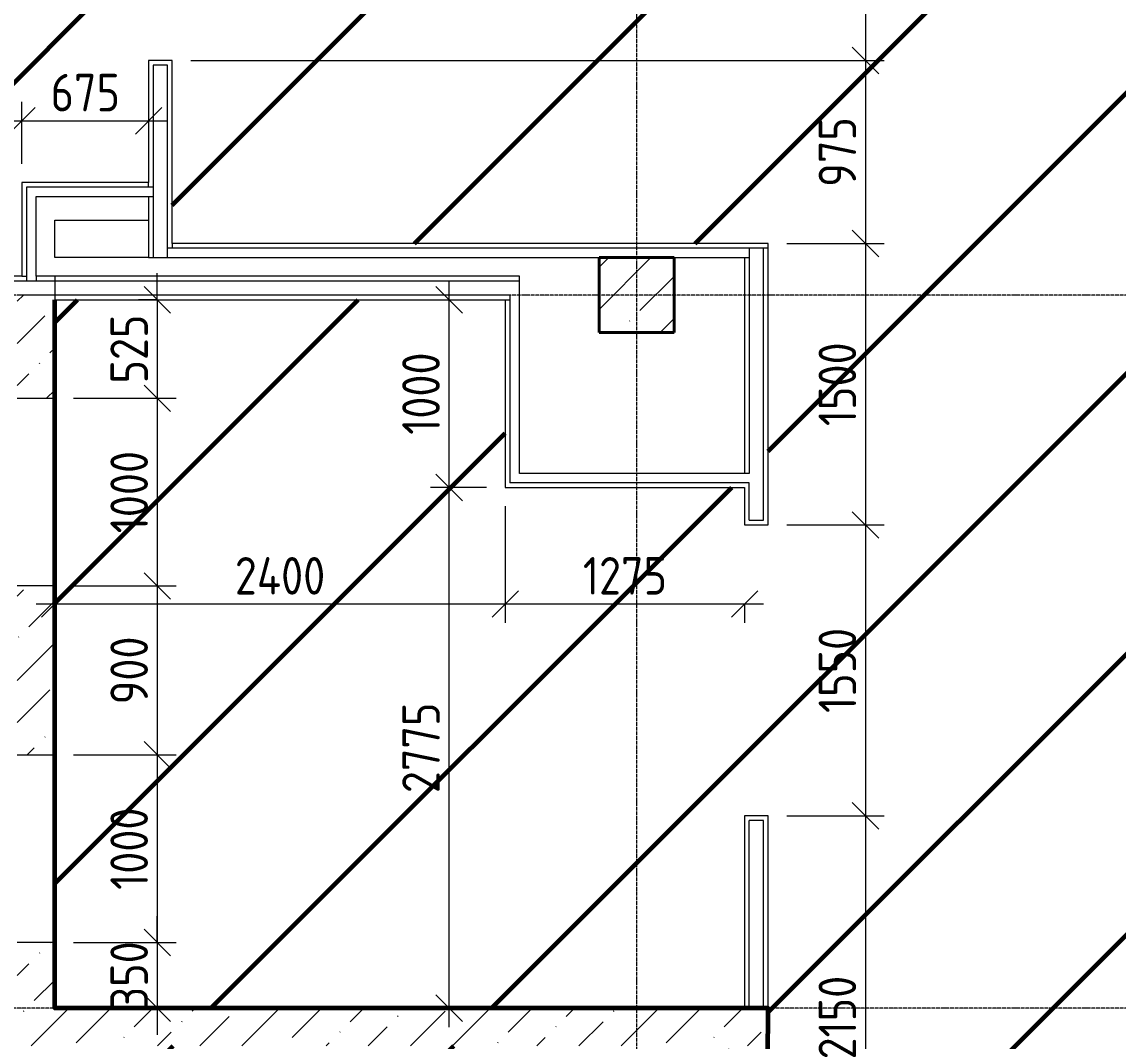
# Model space of a CAD drawing. Header units: millimetres. Extents: x -56773 to 323062, y -262288 to 76460.
# Drawn here: x -16866 to -11026, y -83319 to -77888 of the extents above; entities that cross this region are included whole.
import ezdxf

# ---------------------------------------------------------------- set-up
doc = ezdxf.new("R2010")
doc.units = ezdxf.units.MM
doc.linetypes.add('ADSK_Линия сетки', pattern=[25, 20, -2.5, 0, -2.5])
for name, color, linetype, lineweight in [('1.1)Стяжка керамзит  2 этаж', 5, 'Continuous', 60), ('3.1 Штукатурка внешн стен', 5, 'Continuous', 60), ('Несущие колонны', 7, 'Continuous', 18), ('Оси', 7, 'Continuous', 9), ('Перекрытие', 7, 'Continuous', 18), ('Размеры', 7, 'Continuous', 9), ('Стены внутренние', 7, 'Continuous', 18), ('Стены наружные', 7, 'Continuous', 18), ('Стены штриховка', 7, 'Continuous', 9)]:
    doc.layers.add(name, color=color, linetype=linetype, lineweight=lineweight)
doc.styles.add('GOST Common_3', font='', dxfattribs={"width": 0.9, "height": 200})
doc.styles.get('GOST Common_3').set_extended_font_data('GOST Common')
doc.dimstyles.new('ADSK_Основной_2_0_1', dxfattribs={"dimscale": 304.8, "dimtxt": 201.142999, "dimasz": 0.463911, "dimexe": 0.328084, "dimexo": 0.328084, "dimgap": 0.164042, "dimtad": 1, "dimdec": 3, "dimrnd": 0.001, "dimdsep": 46, "dimtxsty": 'GOST Common_3', "dimblk1": 'OBLIQUE', "dimblk2": 'OBLIQUE', "dimsah": 1, "dimcen": 0.09, "dimdle": 0.328084, "dimazin": 2, "dimtfac": 1, "dimtdec": 4, "dimtix": 1, "dimtmove": 1, "dimatfit": 3, "dimfxl": 1, "dimtvp": 1, "dimtolj": 1, "dimtzin": 0, "dimlwd": 20, "dimlwe": 20, "dimarcsym": 2})
doc.dimstyles.new('ADSK_Основной_2_0_2', dxfattribs={"dimscale": 304.8, "dimtxt": 201.142999, "dimasz": 0.463911, "dimexe": 0.328084, "dimexo": 0.328084, "dimgap": 0.164042, "dimtad": 1, "dimdec": 3, "dimrnd": 0.001, "dimdsep": 46, "dimtxsty": 'GOST Common_3', "dimblk1": 'OBLIQUE', "dimblk2": 'OBLIQUE', "dimsah": 1, "dimcen": 0.09, "dimdle": 0.328084, "dimazin": 2, "dimtfac": 1, "dimtdec": 4, "dimtix": 1, "dimtmove": 0, "dimatfit": 3, "dimfxl": 1, "dimtvp": 1, "dimtolj": 1, "dimtzin": 0, "dimlwd": 20, "dimlwe": 20, "dimarcsym": 2})
pattern_1 = [(45, (9.36, -97949.04), (84.18955, 308.69595), [396.875, -79.375, 3.353, -76.022])]

# ---------------------------------------------------------------- blocks, each defined once
blk = doc.blocks.new('ADSK_КолоннаЖБ_Прямоугольная - 400x400 мм-1807142-Кладочный план 2-го этаж')
at = {"layer": 'Несущие колонны', "lineweight": 40}
for p, q in [((-200, 200), (200, 200)), ((-200, -200), (-200, 200)), ((200, 200), (200, -200)), ((200, -200), (-200, -200))]:
    blk.add_line(p, q, dxfattribs=at)
blk = doc.blocks.new('_Oblique')
at = {"color": 0, "linetype": 'ByBlock', "lineweight": -2}
blk.add_line((-0.5, -0.5), (0.5, 0.5), dxfattribs=at)
blk = doc.blocks.new('*D4635')
at = {"layer": 'Defpoints', "color": 0, "transparency": 16777216}
for p in [(-16065.6, -76894.1), (-16065.6, -78094.1), (-12371.5, -78094.1)]:
    blk.add_point(p, dxfattribs=at)
at = {"layer": 'Размеры', "color": 0, "lineweight": 20, "transparency": 16777216}
for p, q in [((-12371.5, -76794.1), (-12371.5, -78194.1)), ((-15965.6, -76894.1), (-12271.5, -76894.1)), ((-15965.6, -78094.1), (-12271.5, -78094.1))]:
    blk.add_line(p, q, dxfattribs=at)
at = {"layer": 'Размеры', "color": 0, "lineweight": 20, "transparency": 16777216, "xscale": 141.4, "yscale": 141.4, "zscale": 141.4}
for p, rotation in [((-12371.5, -76894.1), 90), ((-12371.5, -78094.1), 270)]:
    blk.add_blockref('_Oblique', p, dxfattribs=dict(at, rotation=rotation))
at = {"layer": 'Размеры', "color": 0, "lineweight": 9, "transparency": 16777216, "insert": (-12521.5, -77494.1), "char_height": 200, "width": 560.473, "attachment_point": 5, "rotation": 90, "style": 'GOST Common_3'}
blk.add_mtext('\\A1;1200', dxfattribs=at)
blk = doc.blocks.new('*D4636')
at = {"layer": 'Defpoints', "color": 0, "transparency": 16777216}
for p in [(-16065.6, -78094.1), (-12890.6, -79069.1), (-12371.5, -79069.1)]:
    blk.add_point(p, dxfattribs=at)
at = {"layer": 'Размеры', "color": 0, "lineweight": 20, "transparency": 16777216}
for p, q in [((-12371.5, -77994.1), (-12371.5, -79169.1)), ((-15965.6, -78094.1), (-12271.5, -78094.1)), ((-12790.6, -79069.1), (-12271.5, -79069.1))]:
    blk.add_line(p, q, dxfattribs=at)
at = {"layer": 'Размеры', "color": 0, "lineweight": 20, "transparency": 16777216, "xscale": 141.4, "yscale": 141.4, "zscale": 141.4}
for p, rotation in [((-12371.5, -78094.1), 90), ((-12371.5, -79069.1), 270)]:
    blk.add_blockref('_Oblique', p, dxfattribs=dict(at, rotation=rotation))
at = {"layer": 'Размеры', "color": 0, "lineweight": 9, "transparency": 16777216, "insert": (-12521.5, -78581.6), "char_height": 200, "width": 454.106, "attachment_point": 5, "rotation": 90, "style": 'GOST Common_3'}
blk.add_mtext('\\A1;975', dxfattribs=at)
blk = doc.blocks.new('*D4637')
at = {"layer": 'Defpoints', "color": 0, "transparency": 16777216}
for p in [(-12890.6, -79069.1), (-12890.6, -80569.1), (-12371.5, -80569.1)]:
    blk.add_point(p, dxfattribs=at)
at = {"layer": 'Размеры', "color": 0, "lineweight": 20, "transparency": 16777216}
for p, q in [((-12371.5, -78969.1), (-12371.5, -80669.1)), ((-12790.6, -79069.1), (-12271.5, -79069.1)), ((-12790.6, -80569.1), (-12271.5, -80569.1))]:
    blk.add_line(p, q, dxfattribs=at)
at = {"layer": 'Размеры', "color": 0, "lineweight": 20, "transparency": 16777216, "xscale": 141.4, "yscale": 141.4, "zscale": 141.4}
for p, rotation in [((-12371.5, -79069.1), 90), ((-12371.5, -80569.1), 270)]:
    blk.add_blockref('_Oblique', p, dxfattribs=dict(at, rotation=rotation))
at = {"layer": 'Размеры', "color": 0, "lineweight": 9, "transparency": 16777216, "insert": (-12521.5, -79819.1), "char_height": 200, "width": 560.473, "attachment_point": 5, "rotation": 90, "style": 'GOST Common_3'}
blk.add_mtext('\\A1;1500', dxfattribs=at)
blk = doc.blocks.new('*D4638')
at = {"layer": 'Defpoints', "color": 0, "transparency": 16777216}
for p in [(-12890.6, -80569.1), (-12890.6, -82119.1), (-12371.5, -82119.1)]:
    blk.add_point(p, dxfattribs=at)
at = {"layer": 'Размеры', "color": 0, "lineweight": 20, "transparency": 16777216}
for p, q in [((-12371.5, -80469.1), (-12371.5, -82219.1)), ((-12790.6, -80569.1), (-12271.5, -80569.1)), ((-12790.6, -82119.1), (-12271.5, -82119.1))]:
    blk.add_line(p, q, dxfattribs=at)
at = {"layer": 'Размеры', "color": 0, "lineweight": 20, "transparency": 16777216, "xscale": 141.4, "yscale": 141.4, "zscale": 141.4}
for p, rotation in [((-12371.5, -80569.1), 90), ((-12371.5, -82119.1), 270)]:
    blk.add_blockref('_Oblique', p, dxfattribs=dict(at, rotation=rotation))
at = {"layer": 'Размеры', "color": 0, "lineweight": 9, "transparency": 16777216, "insert": (-12521.5, -81344.1), "char_height": 200, "width": 560.473, "attachment_point": 5, "rotation": 90, "style": 'GOST Common_3'}
blk.add_mtext('\\A1;1550', dxfattribs=at)
blk = doc.blocks.new('*D4639')
at = {"layer": 'Defpoints', "color": 0, "transparency": 16777216}
for p in [(-12890.6, -82119.1), (-12890.6, -84269.1), (-12371.5, -84269.1)]:
    blk.add_point(p, dxfattribs=at)
at = {"layer": 'Размеры', "color": 0, "lineweight": 20, "transparency": 16777216}
for p, q in [((-12371.5, -82019.1), (-12371.5, -84369.1)), ((-12790.6, -82119.1), (-12271.5, -82119.1)), ((-12790.6, -84269.1), (-12271.5, -84269.1))]:
    blk.add_line(p, q, dxfattribs=at)
at = {"layer": 'Размеры', "color": 0, "lineweight": 20, "transparency": 16777216, "xscale": 141.4, "yscale": 141.4, "zscale": 141.4}
for p, rotation in [((-12371.5, -82119.1), 90), ((-12371.5, -84269.1), 270)]:
    blk.add_blockref('_Oblique', p, dxfattribs=dict(at, rotation=rotation))
at = {"layer": 'Размеры', "color": 0, "lineweight": 9, "transparency": 16777216, "insert": (-12521.5, -83194.1), "char_height": 200, "width": 560.473, "attachment_point": 5, "rotation": 90, "style": 'GOST Common_3'}
blk.add_mtext('\\A1;2150', dxfattribs=at)
blk = doc.blocks.new('*D4679')
at = {"layer": 'Defpoints', "color": 0, "transparency": 16777216}
for p in [(-16044.3, -79369.1), (-16690.6, -79894.1), (-16144.3, -79894.1)]:
    blk.add_point(p, dxfattribs=at)
at = {"layer": 'Размеры', "color": 0, "lineweight": 20, "transparency": 16777216}
for p, q in [((-16144.3, -79369.1), (-16144.3, -79227.7)), ((-16144.3, -79369.1), (-16244.3, -79369.1)), ((-16144.3, -79369.1), (-16144.3, -79894.1)), ((-16590.6, -79894.1), (-16044.3, -79894.1)), ((-16144.3, -79894.1), (-16144.3, -80035.5))]:
    blk.add_line(p, q, dxfattribs=at)
at = {"layer": 'Размеры', "color": 0, "lineweight": 20, "transparency": 16777216, "xscale": 141.4, "yscale": 141.4, "zscale": 141.4}
for p, rotation in [((-16144.3, -79369.1), 270), ((-16144.3, -79894.1), 90)]:
    blk.add_blockref('_Oblique', p, dxfattribs=dict(at, rotation=rotation))
at = {"layer": 'Размеры', "color": 0, "lineweight": 9, "transparency": 16777216, "insert": (-16294.3, -79631.6), "char_height": 200, "width": 454.106, "attachment_point": 5, "rotation": 90, "style": 'GOST Common_3'}
blk.add_mtext('\\A1;525', dxfattribs=at)
blk = doc.blocks.new('*D4680')
at = {"layer": 'Defpoints', "color": 0, "transparency": 16777216}
for p in [(-16690.6, -79894.1), (-16690.6, -80894.1), (-16144.3, -80894.1)]:
    blk.add_point(p, dxfattribs=at)
at = {"layer": 'Размеры', "color": 0, "lineweight": 20, "transparency": 16777216}
for p, q in [((-16144.3, -79794.1), (-16144.3, -80994.1)), ((-16590.6, -79894.1), (-16044.3, -79894.1)), ((-16590.6, -80894.1), (-16044.3, -80894.1))]:
    blk.add_line(p, q, dxfattribs=at)
at = {"layer": 'Размеры', "color": 0, "lineweight": 20, "transparency": 16777216, "xscale": 141.4, "yscale": 141.4, "zscale": 141.4}
for p, rotation in [((-16144.3, -79894.1), 90), ((-16144.3, -80894.1), 270)]:
    blk.add_blockref('_Oblique', p, dxfattribs=dict(at, rotation=rotation))
at = {"layer": 'Размеры', "color": 0, "lineweight": 9, "transparency": 16777216, "insert": (-16294.3, -80394.1), "char_height": 200, "width": 560.473, "attachment_point": 5, "rotation": 90, "style": 'GOST Common_3'}
blk.add_mtext('\\A1;1000', dxfattribs=at)
blk = doc.blocks.new('*D4681')
at = {"layer": 'Defpoints', "color": 0, "transparency": 16777216}
for p in [(-16690.6, -80894.1), (-16690.6, -81794.1), (-16144.3, -81794.1)]:
    blk.add_point(p, dxfattribs=at)
at = {"layer": 'Размеры', "color": 0, "lineweight": 20, "transparency": 16777216}
for p, q in [((-16144.3, -80794.1), (-16144.3, -81894.1)), ((-16590.6, -80894.1), (-16044.3, -80894.1)), ((-16590.6, -81794.1), (-16044.3, -81794.1))]:
    blk.add_line(p, q, dxfattribs=at)
at = {"layer": 'Размеры', "color": 0, "lineweight": 20, "transparency": 16777216, "xscale": 141.4, "yscale": 141.4, "zscale": 141.4}
for p, rotation in [((-16144.3, -80894.1), 90), ((-16144.3, -81794.1), 270)]:
    blk.add_blockref('_Oblique', p, dxfattribs=dict(at, rotation=rotation))
at = {"layer": 'Размеры', "color": 0, "lineweight": 9, "transparency": 16777216, "insert": (-16294.3, -81344.1), "char_height": 200, "width": 454.106, "attachment_point": 5, "rotation": 90, "style": 'GOST Common_3'}
blk.add_mtext('\\A1;900', dxfattribs=at)
blk = doc.blocks.new('*D4682')
at = {"layer": 'Defpoints', "color": 0, "transparency": 16777216}
for p in [(-16690.6, -81794.1), (-16690.6, -82794.1), (-16144.3, -82794.1)]:
    blk.add_point(p, dxfattribs=at)
at = {"layer": 'Размеры', "color": 0, "lineweight": 20, "transparency": 16777216}
for p, q in [((-16144.3, -81694.1), (-16144.3, -82894.1)), ((-16590.6, -81794.1), (-16044.3, -81794.1)), ((-16590.6, -82794.1), (-16044.3, -82794.1))]:
    blk.add_line(p, q, dxfattribs=at)
at = {"layer": 'Размеры', "color": 0, "lineweight": 20, "transparency": 16777216, "xscale": 141.4, "yscale": 141.4, "zscale": 141.4}
for p, rotation in [((-16144.3, -81794.1), 90), ((-16144.3, -82794.1), 270)]:
    blk.add_blockref('_Oblique', p, dxfattribs=dict(at, rotation=rotation))
at = {"layer": 'Размеры', "color": 0, "lineweight": 9, "transparency": 16777216, "insert": (-16294.3, -82294.1), "char_height": 200, "width": 560.473, "attachment_point": 5, "rotation": 90, "style": 'GOST Common_3'}
blk.add_mtext('\\A1;1000', dxfattribs=at)
blk = doc.blocks.new('*D4683')
at = {"layer": 'Defpoints', "color": 0, "transparency": 16777216}
for p in [(-16690.6, -82794.1), (-16144.3, -83144.1), (-16044.3, -83144.1)]:
    blk.add_point(p, dxfattribs=at)
at = {"layer": 'Размеры', "color": 0, "lineweight": 20, "transparency": 16777216}
for p, q in [((-16144.3, -82794.1), (-16144.3, -82652.7)), ((-16590.6, -82794.1), (-16044.3, -82794.1)), ((-16144.3, -82794.1), (-16144.3, -83144.1)), ((-16144.3, -83144.1), (-16244.3, -83144.1)), ((-16144.3, -83144.1), (-16144.3, -83285.5))]:
    blk.add_line(p, q, dxfattribs=at)
at = {"layer": 'Размеры', "color": 0, "lineweight": 20, "transparency": 16777216, "xscale": 141.4, "yscale": 141.4, "zscale": 141.4}
for p, rotation in [((-16144.3, -82794.1), 270), ((-16144.3, -83144.1), 90)]:
    blk.add_blockref('_Oblique', p, dxfattribs=dict(at, rotation=rotation))
at = {"layer": 'Размеры', "color": 0, "lineweight": 9, "transparency": 16777216, "insert": (-16294.3, -82969.1), "char_height": 200, "width": 454.106, "attachment_point": 5, "rotation": 90, "style": 'GOST Common_3'}
blk.add_mtext('\\A1;350', dxfattribs=at)
blk = doc.blocks.new('*D4684')
at = {"layer": 'Defpoints', "color": 0, "transparency": 16777216}
for p in [(-14290.6, -80369.1), (-16690.6, -80890), (-14290.6, -80990)]:
    blk.add_point(p, dxfattribs=at)
at = {"layer": 'Размеры', "color": 0, "lineweight": 20, "transparency": 16777216}
for p, q in [((-14290.6, -80469.1), (-14290.6, -81090)), ((-16790.6, -80990), (-14190.6, -80990)), ((-16690.6, -80990), (-16690.6, -81090))]:
    blk.add_line(p, q, dxfattribs=at)
at = {"layer": 'Размеры', "color": 0, "lineweight": 20, "transparency": 16777216, "xscale": 141.4, "yscale": 141.4, "zscale": 141.4, "rotation": 180}
blk.add_blockref('_Oblique', (-16690.6, -80990), dxfattribs=at)
at = {"layer": 'Размеры', "color": 0, "lineweight": 20, "transparency": 16777216, "xscale": 141.4, "yscale": 141.4, "zscale": 141.4}
blk.add_blockref('_Oblique', (-14290.6, -80990), dxfattribs=at)
at = {"layer": 'Размеры', "color": 0, "lineweight": 9, "transparency": 16777216, "insert": (-15490.6, -80840), "char_height": 200, "width": 625.93, "attachment_point": 5, "style": 'GOST Common_3'}
blk.add_mtext('\\A1;2400', dxfattribs=at)
blk = doc.blocks.new('*D4685')
at = {"layer": 'Defpoints', "color": 0, "transparency": 16777216}
for p in [(-14290.6, -80369.1), (-13015.6, -80890), (-13015.6, -80990)]:
    blk.add_point(p, dxfattribs=at)
at = {"layer": 'Размеры', "color": 0, "lineweight": 20, "transparency": 16777216}
for p, q in [((-14290.6, -80469.1), (-14290.6, -81090)), ((-14390.6, -80990), (-12915.6, -80990)), ((-13015.6, -80990), (-13015.6, -81090))]:
    blk.add_line(p, q, dxfattribs=at)
at = {"layer": 'Размеры', "color": 0, "lineweight": 20, "transparency": 16777216, "xscale": 141.4, "yscale": 141.4, "zscale": 141.4, "rotation": 180}
blk.add_blockref('_Oblique', (-14290.6, -80990), dxfattribs=at)
at = {"layer": 'Размеры', "color": 0, "lineweight": 20, "transparency": 16777216, "xscale": 141.4, "yscale": 141.4, "zscale": 141.4}
blk.add_blockref('_Oblique', (-13015.6, -80990), dxfattribs=at)
at = {"layer": 'Размеры', "color": 0, "lineweight": 9, "transparency": 16777216, "insert": (-13653.1, -80840), "char_height": 200, "width": 560.473, "attachment_point": 5, "style": 'GOST Common_3'}
blk.add_mtext('\\A1;1275', dxfattribs=at)
blk = doc.blocks.new('*D4686')
at = {"layer": 'Defpoints', "color": 0, "transparency": 16777216}
for p in [(-14589.5, -80369.1), (-14290.6, -80369.1), (-14689.5, -83144.1)]:
    blk.add_point(p, dxfattribs=at)
at = {"layer": 'Размеры', "color": 0, "lineweight": 20, "transparency": 16777216}
for p, q in [((-14589.5, -83244.1), (-14589.5, -80269.1)), ((-14390.6, -80369.1), (-14689.5, -80369.1)), ((-14589.5, -83144.1), (-14489.5, -83144.1))]:
    blk.add_line(p, q, dxfattribs=at)
at = {"layer": 'Размеры', "color": 0, "lineweight": 20, "transparency": 16777216, "xscale": 141.4, "yscale": 141.4, "zscale": 141.4}
for p, rotation in [((-14589.5, -80369.1), 90), ((-14589.5, -83144.1), 270)]:
    blk.add_blockref('_Oblique', p, dxfattribs=dict(at, rotation=rotation))
at = {"layer": 'Размеры', "color": 0, "lineweight": 9, "transparency": 16777216, "insert": (-14739.5, -81756.6), "char_height": 200, "width": 605.475, "attachment_point": 5, "rotation": 90, "style": 'GOST Common_3'}
blk.add_mtext('\\A1;2775', dxfattribs=at)
blk = doc.blocks.new('*D4687')
at = {"layer": 'Defpoints', "color": 0, "transparency": 16777216}
for p in [(-14689.5, -79369.1), (-14589.5, -79369.1), (-14290.6, -80369.1)]:
    blk.add_point(p, dxfattribs=at)
at = {"layer": 'Размеры', "color": 0, "lineweight": 20, "transparency": 16777216}
for p, q in [((-14589.5, -80469.1), (-14589.5, -79269.1)), ((-14589.5, -79369.1), (-14489.5, -79369.1)), ((-14390.6, -80369.1), (-14689.5, -80369.1))]:
    blk.add_line(p, q, dxfattribs=at)
at = {"layer": 'Размеры', "color": 0, "lineweight": 20, "transparency": 16777216, "xscale": 141.4, "yscale": 141.4, "zscale": 141.4}
for p, rotation in [((-14589.5, -79369.1), 90), ((-14589.5, -80369.1), 270)]:
    blk.add_blockref('_Oblique', p, dxfattribs=dict(at, rotation=rotation))
at = {"layer": 'Размеры', "color": 0, "lineweight": 9, "transparency": 16777216, "insert": (-14739.5, -79869.1), "char_height": 200, "width": 560.473, "attachment_point": 5, "rotation": 90, "style": 'GOST Common_3'}
blk.add_mtext('\\A1;1000', dxfattribs=at)
blk = doc.blocks.new('*D4690')
at = {"layer": 'Defpoints', "color": 0, "transparency": 16777216}
for p in [(-19540.6, -78315.1), (-16865.6, -78415.1), (-16865.6, -78744.1)]:
    blk.add_point(p, dxfattribs=at)
at = {"layer": 'Размеры', "color": 0, "lineweight": 20, "transparency": 16777216}
for p, q in [((-16865.6, -78644.1), (-16865.6, -78315.1)), ((-19640.6, -78415.1), (-16765.6, -78415.1)), ((-19540.6, -78415.1), (-19540.6, -78515.1))]:
    blk.add_line(p, q, dxfattribs=at)
at = {"layer": 'Размеры', "color": 0, "lineweight": 20, "transparency": 16777216, "xscale": 141.4, "yscale": 141.4, "zscale": 141.4, "rotation": 180}
blk.add_blockref('_Oblique', (-19540.6, -78415.1), dxfattribs=at)
at = {"layer": 'Размеры', "color": 0, "lineweight": 20, "transparency": 16777216, "xscale": 141.4, "yscale": 141.4, "zscale": 141.4}
blk.add_blockref('_Oblique', (-16865.6, -78415.1), dxfattribs=at)
at = {"layer": 'Размеры', "color": 0, "lineweight": 9, "transparency": 16777216, "insert": (-18203.1, -78265.1), "char_height": 200, "width": 605.475, "attachment_point": 5, "style": 'GOST Common_3'}
blk.add_mtext('\\A1;2675', dxfattribs=at)
blk = doc.blocks.new('*D4691')
at = {"layer": 'Defpoints', "color": 0, "transparency": 16777216}
for p in [(-16190.6, -78315.1), (-16190.6, -78415.1), (-16865.6, -78744.1)]:
    blk.add_point(p, dxfattribs=at)
at = {"layer": 'Размеры', "color": 0, "lineweight": 20, "transparency": 16777216}
for p, q in [((-16865.6, -78644.1), (-16865.6, -78315.1)), ((-16965.6, -78415.1), (-16090.6, -78415.1)), ((-16190.6, -78415.1), (-16190.6, -78515.1))]:
    blk.add_line(p, q, dxfattribs=at)
at = {"layer": 'Размеры', "color": 0, "lineweight": 20, "transparency": 16777216, "xscale": 141.4, "yscale": 141.4, "zscale": 141.4, "rotation": 180}
blk.add_blockref('_Oblique', (-16865.6, -78415.1), dxfattribs=at)
at = {"layer": 'Размеры', "color": 0, "lineweight": 20, "transparency": 16777216, "xscale": 141.4, "yscale": 141.4, "zscale": 141.4}
blk.add_blockref('_Oblique', (-16190.6, -78415.1), dxfattribs=at)
at = {"layer": 'Размеры', "color": 0, "lineweight": 9, "transparency": 16777216, "insert": (-16528.1, -78265.1), "char_height": 200, "width": 454.106, "attachment_point": 5, "style": 'GOST Common_3'}
blk.add_mtext('\\A1;675', dxfattribs=at)

msp = doc.modelspace()

# ---------------------------------------------------------------- hatches: boundary and pattern name
at = {"layer": '1.1)Стяжка керамзит  2 этаж', "transparency": 33554687}
h = msp.add_hatch(dxfattribs=at)
h.set_pattern_fill('ANSI31', color=5, scale=333)
h.paths.add_polyline_path([(-9765.6385, -76499.629), (-16065.6385, -76499.629), (-16065.6385, -76894.0666), (-16190.6385, -76894.0666), (-16190.6385, -76499.629), (-17974.3118, -76499.629), (-17974.3118, -79244.0666), (-16865.6385, -79244.0666), (-16865.6385, -78744.0666), (-16190.6385, -78744.0666), (-16190.6385, -78094.0666), (-16065.6385, -78094.0666), (-16065.6385, -79069.0666), (-12890.6385, -79069.0666), (-12890.6385, -80569.0666), (-13015.6385, -80569.0666), (-13015.6385, -80369.0666), (-14290.6385, -80369.0666), (-14290.6385, -79369.0666), (-16690.6385, -79369.0666), (-16690.6385, -79894.0666), (-16690.6385, -80894.0666), (-16690.6385, -81794.0666), (-16690.6385, -82794.0666), (-16690.6385, -83144.0666), (-13015.6385, -83144.0666), (-13015.6385, -82119.0666), (-12890.6385, -82119.0666), (-12890.6385, -83144.0666), (-12890.6385, -84269.0666), (-13090.6385, -84269.0666), (-13090.6385, -83344.0666), (-16690.6385, -83344.0666), (-16690.6385, -85144.0666), (-16390.6385, -85144.0666), (-16090.6385, -85144.0666), (-15790.6385, -85144.0666), (-15790.6385, -85894.0666, -0.414213562), (-15740.6385, -85944.0666, -0.414213562), (-15790.6385, -85994.0666), (-15790.6385, -86322.0979), (-13090.6385, -86322.0979), (-13090.6385, -85819.0666), (-12890.6385, -85819.0666), (-12890.6385, -86322.0979), (-9494.6682, -86322.0979), (-9494.6682, -85964.0666), (-9640.6385, -85964.0666), (-9640.6385, -86089.0666), (-9765.6385, -86089.0666), (-9765.6385, -85789.0666), (-9765.6385, -85289.0666), (-9765.6385, -85099.0666), (-9765.6385, -84599.0666), (-9765.6385, -82444.0666), (-9640.6385, -82444.0666), (-9640.6385, -82569.0666), (-9494.6682, -82569.0666), (-9494.6682, -81119.0666), (-9640.6385, -81119.0666), (-9640.6385, -81244.0666), (-9765.6385, -81244.0666), (-9765.6385, -78744.0666), (-9640.6385, -78744.0666), (-9640.6385, -78869.0666), (-9494.6682, -78869.0666), (-9494.6682, -77419.0666), (-9640.6385, -77419.0666), (-9640.6385, -77544.0666), (-9765.6385, -77544.0666)])
at = {"layer": 'Несущие колонны', "lineweight": 9}
h = msp.add_hatch(dxfattribs=at)
h.set_pattern_fill('FP_1', color=256, style=0, pattern_type=2)
h.set_pattern_definition([(45, (9.36, -97949.04), (-224.5064, 224.5064), []), (45, (233.87, -97949.04), (-224.5064, 224.5064), [396.875, -79.375, 3.353, -76.022])])
h.paths.add_polyline_path([(-13390.6385, -79544.0666), (-13390.6385, -79144.0666), (-13790.6385, -79144.0666), (-13790.6385, -79544.0666)])
at = {"layer": 'Стены наружные', "lineweight": 9}
h = msp.add_hatch(dxfattribs=at)
h.set_pattern_fill('FP_2', color=256, style=0, pattern_type=2)
h.set_pattern_definition(pattern_1)
h.paths.add_polyline_path([(-16690.6385, -83144.0666), (-16690.6385, -82794.0666), (-16890.6385, -82794.0666), (-16890.6385, -83144.0666)])
h.paths.add_polyline_path([(-16690.6385, -81794.0666), (-16690.6385, -80894.0666), (-16890.6385, -80894.0666), (-16890.6385, -81794.0666)])
h.paths.add_polyline_path([(-16690.6385, -79894.0666), (-16690.6385, -79344.0666), (-16890.6385, -79344.0666), (-16890.6385, -79894.0666), (-16787.5672, -79894.0666)])
h = msp.add_hatch(dxfattribs=at)
h.set_pattern_fill('FP_2', color=256, style=0, pattern_type=2)
h.set_pattern_definition(pattern_1)
h.paths.add_polyline_path([(-12890.6385, -83344.0666), (-12890.6385, -83144.0666), (-21490.6385, -83144.0666), (-21490.6385, -83344.0666), (-13090.6385, -83344.0666)])

# ---------------------------------------------------------------- linework, layer by layer
at = {"layer": '3.1 Штукатурка внешн стен'}
msp.add_lwpolyline([(-15390.6385, -86944.0666), (-12915.6385, -86944.0666), (-12890.6385, -83144.0666), (-16690.6385, -83144.0666), (-16690.6385, -79369.0666)], dxfattribs=at)
at = {"layer": 'Несущие колонны', "lineweight": 9}
for p, q in [((-13390.6385, -79144.0666), (-13790.6385, -79144.0666)), ((-13790.6385, -79144.0666), (-13790.6385, -79544.0666)), ((-13390.6385, -79544.0666), (-13390.6385, -79144.0666)), ((-13790.6385, -79544.0666), (-13390.6385, -79544.0666))]:
    msp.add_line(p, q, dxfattribs=at)
at = {"layer": 'Оси', "linetype": 'ADSK_Линия сетки', "lineweight": 5}
for p, q in [((-13590.6385, -108922.9178), (-13590.6385, -73448.1214)), ((-2488.0423, -79344.0666), (-25230.7352, -79344.0666)), ((-2488.0423, -83144.0666), (-25230.7352, -83144.0666))]:
    msp.add_line(p, q, dxfattribs=at)
at = {"layer": 'Перекрытие'}
for p, q in [((-16690.6385, -79144.0666), (-16690.6385, -78944.0666)), ((-16690.6385, -78944.0666), (-16190.6385, -78944.0666)), ((-16190.6385, -79144.0666), (-16690.6385, -79144.0666))]:
    msp.add_line(p, q, dxfattribs=at)
at = {"layer": 'Стены внутренние', "lineweight": 5}
for p, q in [((-16065.6385, -78094.0666), (-16190.6385, -78094.0666)), ((-16190.6385, -78094.0666), (-16190.6385, -78744.0666)), ((-16065.6385, -79069.0666), (-16065.6385, -78094.0666)), ((-16865.6385, -78744.0666), (-16865.6385, -79244.0666)), ((-16190.6385, -78744.0666), (-16865.6385, -78744.0666)), ((-16790.6385, -79244.0666), (-16790.6385, -78819.0666)), ((-16790.6385, -78819.0666), (-16190.6385, -78819.0666)), ((-16190.6385, -78819.0666), (-16190.6385, -79144.0666)), ((-12890.6385, -79069.0666), (-16065.6385, -79069.0666)), ((-12890.6385, -80569.0666), (-12890.6385, -79069.0666)), ((-16190.6385, -79144.0666), (-13790.6385, -79144.0666)), ((-13790.6385, -79144.0666), (-13390.6385, -79144.0666)), ((-13390.6385, -79144.0666), (-13015.6385, -79144.0666)), ((-13015.6385, -79144.0666), (-13015.6385, -80294.0666)), ((-16865.6385, -79244.0666), (-19540.6385, -79244.0666)), ((-14215.6385, -79244.0666), (-16790.6385, -79244.0666)), ((-16690.6385, -79244.0666), (-16690.6385, -79369.0666)), ((-14215.6385, -80294.0666), (-14215.6385, -79244.0666)), ((-16690.6385, -79369.0666), (-14290.6385, -79369.0666)), ((-14290.6385, -79369.0666), (-14290.6385, -80369.0666)), ((-13015.6385, -80294.0666), (-14215.6385, -80294.0666)), ((-14290.6385, -80369.0666), (-13015.6385, -80369.0666)), ((-13015.6385, -80369.0666), (-13015.6385, -80569.0666)), ((-13015.6385, -80569.0666), (-12890.6385, -80569.0666)), ((-13015.6385, -82119.0666), (-13015.6385, -83144.0666)), ((-12890.6385, -82119.0666), (-13015.6385, -82119.0666)), ((-12890.6385, -83144.0666), (-12890.6385, -82119.0666))]:
    msp.add_line(p, q, dxfattribs=at)
at = {"layer": 'Стены наружные', "lineweight": 9}
for p, q in [((-16690.6385, -79344.0666), (-16890.6385, -79344.0666)), ((-16690.6385, -79894.0666), (-16690.6385, -79369.0666)), ((-16890.6385, -79894.0666), (-16690.6385, -79894.0666)), ((-16690.6385, -80894.0666), (-16890.6385, -80894.0666)), ((-16690.6385, -81794.0666), (-16690.6385, -80894.0666)), ((-16890.6385, -81794.0666), (-16690.6385, -81794.0666)), ((-16690.6385, -82794.0666), (-16890.6385, -82794.0666)), ((-16690.6385, -83144.0666), (-16690.6385, -82794.0666)), ((-13015.6385, -83144.0666), (-16690.6385, -83144.0666)), ((-12890.6385, -83144.0666), (-12890.6385, -84269.0666))]:
    msp.add_line(p, q, dxfattribs=at)
at = {"layer": 'Стены штриховка', "lineweight": 9}
for p, q in [((-16165.6385, -78119.0666), (-16165.6385, -79144.0666)), ((-16090.6385, -78119.0666), (-16165.6385, -78119.0666)), ((-16090.6385, -79144.0666), (-16090.6385, -78119.0666)), ((-16840.6385, -78769.0666), (-16840.6385, -79269.0666)), ((-16165.6385, -78769.0666), (-16840.6385, -78769.0666)), ((-16190.6385, -78769.0666), (-16190.6385, -78744.0666)), ((-16190.6385, -78819.0666), (-16165.6385, -78819.0666)), ((-12890.6385, -79094.0666), (-16090.6385, -79094.0666)), ((-16065.6385, -79069.0666), (-16065.6385, -79094.0666)), ((-12990.6385, -79094.0666), (-12990.6385, -80294.0666)), ((-12915.6385, -80544.0666), (-12915.6385, -79094.0666)), ((-13015.6385, -79144.0666), (-12990.6385, -79144.0666)), ((-14215.6385, -79269.0666), (-19540.6385, -79269.0666)), ((-16865.6385, -79244.0666), (-16840.6385, -79244.0666)), ((-16790.6385, -79244.0666), (-16790.6385, -79269.0666)), ((-14265.6385, -79344.0666), (-16690.6385, -79344.0666)), ((-14265.6385, -79344.0666), (-14265.6385, -80344.0666)), ((-14290.6385, -79369.0666), (-14265.6385, -79369.0666)), ((-12990.6385, -80344.0666), (-14265.6385, -80344.0666)), ((-12990.6385, -80294.0666), (-13015.6385, -80294.0666)), ((-12990.6385, -80544.0666), (-12990.6385, -80344.0666)), ((-12990.6385, -80544.0666), (-12915.6385, -80544.0666)), ((-12915.6385, -82144.0666), (-12990.6385, -82144.0666)), ((-12990.6385, -83144.0666), (-12990.6385, -82144.0666)), ((-12915.6385, -83144.0666), (-12915.6385, -82144.0666)), ((-13015.6385, -83144.0666), (-12890.6385, -83144.0666))]:
    msp.add_line(p, q, dxfattribs=at)

# ---------------------------------------------------------------- block references
at = {"layer": 'Несущие колонны', "lineweight": 40, "rotation": 89.9999999999999}
msp.add_blockref('ADSK_КолоннаЖБ_Прямоугольная - 400x400 мм-1807142-Кладочный план 2-го этаж', (-13590.6385, -79344.0666), dxfattribs=at)

# ---------------------------------------------------------------- dimensions: what is measured, and where the dimension line sits
at = {"layer": 'Размеры', "lineweight": 9}
for base, p1, p2, dimstyle, override, picture, middle in [((-12371.4865, -78094.0666), (-16065.6385, -76894.0666), (-16065.6385, -78094.0666), 'ADSK_Основной_2_0_1', {"dimpost": '<>', "dimfxl": 1200}, '*D4635', (-12521.4865, -77494.0666)), ((-12371.4865, -79069.0666), (-16065.6385, -78094.0666), (-12890.6385, -79069.0666), 'ADSK_Основной_2_0_1', {"dimpost": '<>', "dimfxl": 3321.332564}, '*D4636', (-12521.4865, -78581.5666)), ((-12371.4865, -80569.0666), (-12890.6385, -79069.0666), (-12890.6385, -80569.0666), 'ADSK_Основной_2_0_1', {"dimpost": '<>', "dimfxl": 1500}, '*D4637', (-12521.4865, -79819.0666)), ((-16144.2967, -79894.0666), (-16044.3118, -79369.0666), (-16690.6385, -79894.0666), 'ADSK_Основной_2_0_1', {"dimpost": '<>', "dimfxl": 832.684307}, '*D4679', (-16294.2967, -79631.5666)), ((-14589.525, -79369.0666), (-14290.6385, -80369.0666), (-14689.5099, -79369.0666), 'ADSK_Основной_2_0_2', {"dimpost": '<>', "dimfxl": 1076.614338}, '*D4687', (-14739.525, -79869.0666)), ((-16144.2967, -80894.0666), (-16690.6385, -79894.0666), (-16690.6385, -80894.0666), 'ADSK_Основной_2_0_2', {"dimpost": '<>', "dimfxl": 1000}, '*D4680', (-16294.2967, -80394.0666)), ((-14589.525, -80369.0666), (-14689.5099, -83144.0666), (-14290.6385, -80369.0666), 'ADSK_Основной_2_0_2', {"dimpost": '<>', "dimfxl": 2803.519829}, '*D4686', (-14739.525, -81756.5666)), ((-12371.4865, -82119.0666), (-12890.6385, -80569.0666), (-12890.6385, -82119.0666), 'ADSK_Основной_2_0_1', {"dimpost": '<>', "dimfxl": 1550}, '*D4638', (-12521.4865, -81344.0666)), ((-16144.2967, -81794.0666), (-16690.6385, -80894.0666), (-16690.6385, -81794.0666), 'ADSK_Основной_2_0_2', {"dimpost": '<>', "dimfxl": 900}, '*D4681', (-16294.2967, -81344.0666)), ((-16144.2967, -82794.0666), (-16690.6385, -81794.0666), (-16690.6385, -82794.0666), 'ADSK_Основной_2_0_2', {"dimpost": '<>', "dimfxl": 1000}, '*D4682', (-16294.2967, -82294.0666)), ((-12371.4865, -84269.0666), (-12890.6385, -82119.0666), (-12890.6385, -84269.0666), 'ADSK_Основной_2_0_1', {"dimpost": '<>', "dimfxl": 2150}, '*D4639', (-12521.4865, -83194.0666)), ((-16144.2967, -83144.0666), (-16690.6385, -82794.0666), (-16044.3118, -83144.0666), 'ADSK_Основной_2_0_2', {"dimpost": '<>', "dimfxl": 735.00895}, '*D4683', (-16294.2967, -82969.0666))]:
    dim = msp.add_linear_dim(base=base, p1=p1, p2=p2, angle=90, dimstyle=dimstyle, override=override, dxfattribs=at)
    dim.commit()
    dim.dimension.update_dxf_attribs({"geometry": picture, "text_midpoint": middle})
for base, p1, p2, override, picture, middle in [((-16865.6385, -78415.0732), (-19540.6385, -78315.0883), (-16865.6385, -78744.0666), {"dimpost": '<>', "dimfxl": 2709.178347}, '*D4690', (-18203.1385, -78265.0732)), ((-16190.6385, -78415.0732), (-16865.6385, -78744.0666), (-16190.6385, -78315.0883), {"dimpost": '<>', "dimfxl": 799.779543}, '*D4691', (-16528.1385, -78265.0732)), ((-14290.6385, -80990.0282), (-16690.6385, -80890.0433), (-14290.6385, -80369.0666), {"dimpost": '<>', "dimfxl": 2455.894283}, '*D4684', (-15490.6385, -80840.0282)), ((-13015.6385, -80990.0282), (-14290.6385, -80369.0666), (-13015.6385, -80890.0433), {"dimpost": '<>', "dimfxl": 1377.33138}, '*D4685', (-13653.1385, -80840.0282))]:
    dim = msp.add_linear_dim(base=base, p1=p1, p2=p2, dimstyle='ADSK_Основной_2_0_2', override=override, dxfattribs=at)
    dim.commit()
    dim.dimension.update_dxf_attribs({"geometry": picture, "text_midpoint": middle})

doc.saveas('drawing.dxf')
